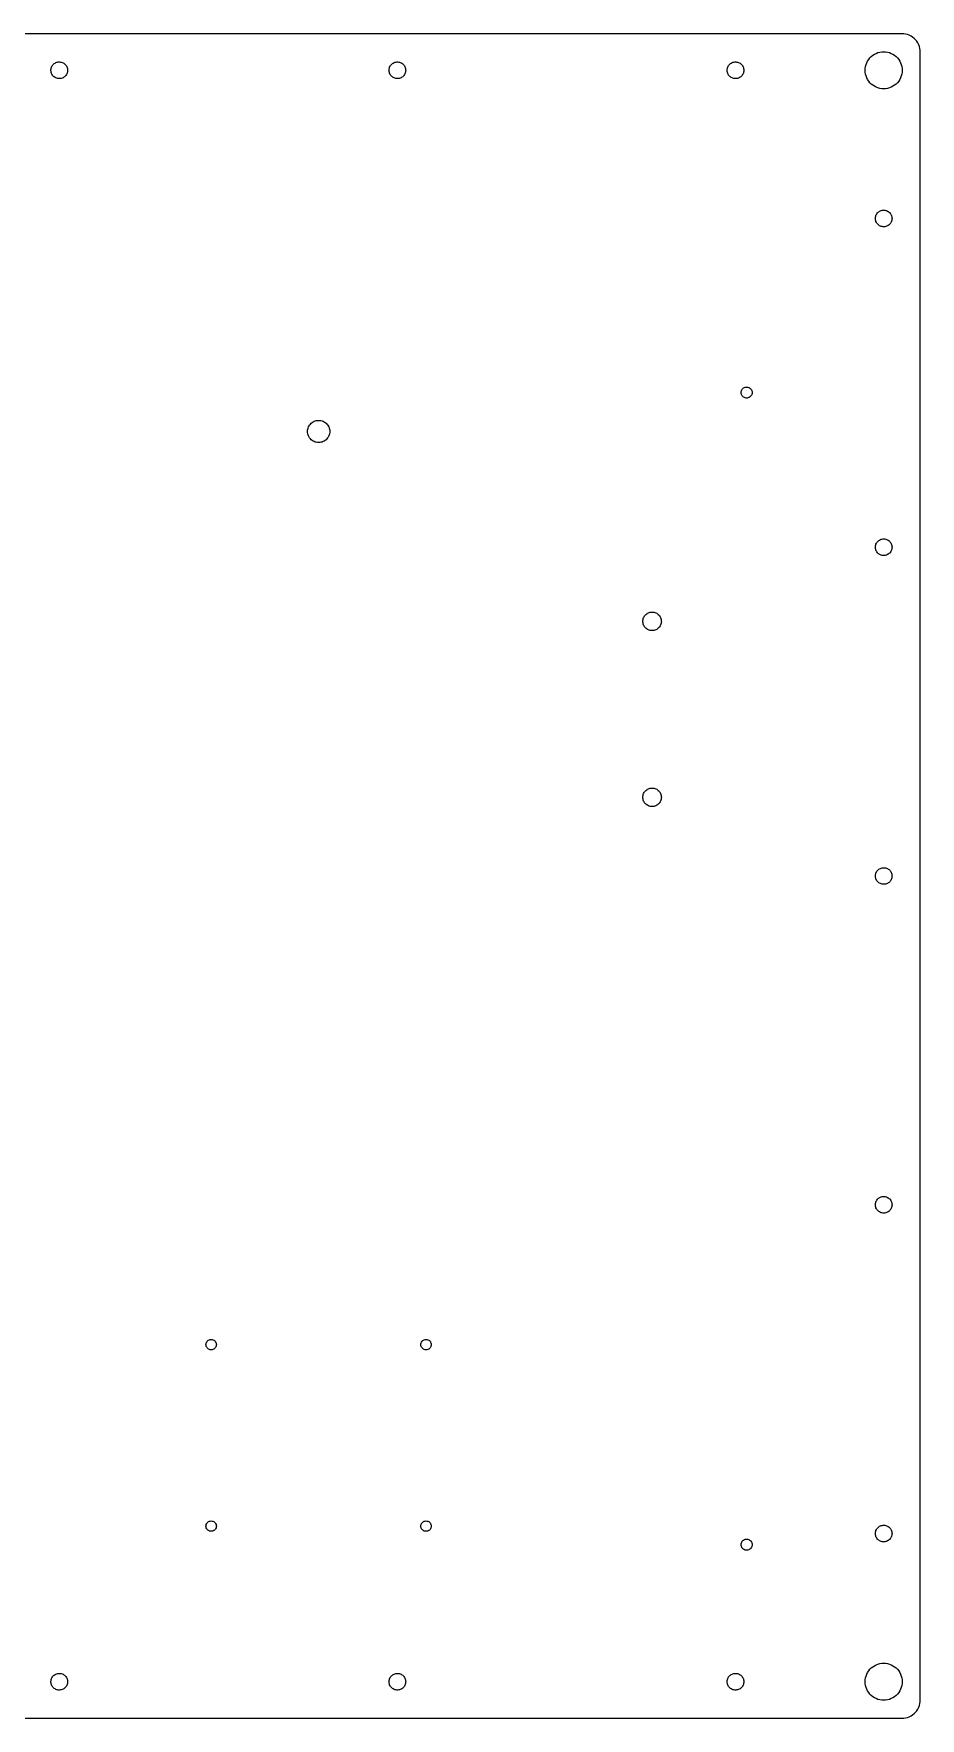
# Model space of a CAD drawing. Header units: metres. Extents: x -232 to 232, y -227 to 227.
# Drawn here: x -6.9 to 232.4, y -227.4 to 227.4 of the extents above; entities that cross this region are included whole.
import ezdxf

# ---------------------------------------------------------------- set-up
doc = ezdxf.new("R2010")
doc.units = ezdxf.units.M

msp = doc.modelspace()

# ---------------------------------------------------------------- linework, layer by layer
for p, q in [((227.375, 227.375), (-227.375, 227.375)), ((227.898, 227.348), (227.375, 227.375)), ((228.415, 227.266), (227.898, 227.348)), ((228.92, 227.13), (228.415, 227.266)), ((229.409, 226.943), (228.92, 227.13)), ((229.875, 226.705), (229.409, 226.943)), ((230.314, 226.42), (229.875, 226.705)), ((230.721, 226.091), (230.314, 226.42)), ((231.091, 225.721), (230.721, 226.091)), ((231.42, 225.314), (231.091, 225.721)), ((231.705, 224.875), (231.42, 225.314)), ((231.943, 224.409), (231.705, 224.875)), ((232.13, 223.92), (231.943, 224.409)), ((232.266, 223.415), (232.13, 223.92)), ((232.348, 222.898), (232.266, 223.415)), ((232.375, 222.375), (232.348, 222.898)), ((-2.1651, 218.112), (-2.08461, 218.347)), ((-2.08461, 218.347), (-1.97881, 218.571)), ((-1.97881, 218.571), (-1.849, 218.782)), ((-1.849, 218.782), (-1.69673, 218.978)), ((-1.69673, 218.978), (-1.52388, 219.155)), ((-1.52388, 219.155), (-1.33252, 219.313)), ((-1.33252, 219.313), (-1.125, 219.449)), ((-1.125, 219.449), (-0.90381, 219.56)), ((-0.90381, 219.56), (-0.67165, 219.647)), ((-0.67165, 219.647), (-0.43134, 219.708)), ((-0.43134, 219.708), (-0.18579, 219.742)), ((-0.18579, 219.742), (0.062, 219.749)), ((0.062, 219.749), (0.30904, 219.729)), ((0.30904, 219.729), (0.55234, 219.681)), ((0.55234, 219.681), (0.78892, 219.607)), ((0.78892, 219.607), (1.01595, 219.508)), ((1.01595, 219.508), (1.23062, 219.384)), ((1.23062, 219.384), (1.43037, 219.237)), ((1.43037, 219.237), (1.61275, 219.069)), ((1.61275, 219.069), (1.77556, 218.882)), ((1.77556, 218.882), (1.91681, 218.678)), ((1.91681, 218.678), (2.03479, 218.46)), ((2.03479, 218.46), (2.12808, 218.231)), ((89.0849, 218.112), (89.1654, 218.347)), ((89.1654, 218.347), (89.2712, 218.571)), ((89.2712, 218.571), (89.401, 218.782)), ((89.401, 218.782), (89.5533, 218.978)), ((89.5533, 218.978), (89.7261, 219.155)), ((89.7261, 219.155), (89.9175, 219.313)), ((89.9175, 219.313), (90.125, 219.449)), ((90.125, 219.449), (90.3462, 219.56)), ((90.3462, 219.56), (90.5783, 219.647)), ((90.5783, 219.647), (90.8186, 219.708)), ((90.8186, 219.708), (91.0642, 219.742)), ((91.0642, 219.742), (91.312, 219.749)), ((91.312, 219.749), (91.559, 219.729)), ((91.559, 219.729), (91.8023, 219.681)), ((91.8023, 219.681), (92.0389, 219.607)), ((92.0389, 219.607), (92.2659, 219.508)), ((92.2659, 219.508), (92.4806, 219.384)), ((92.4806, 219.384), (92.6804, 219.237)), ((92.6804, 219.237), (92.8628, 219.069)), ((92.8628, 219.069), (93.0256, 218.882)), ((93.0256, 218.882), (93.1668, 218.678)), ((93.1668, 218.678), (93.2848, 218.46)), ((93.2848, 218.46), (93.3781, 218.231)), ((180.335, 218.112), (180.415, 218.347)), ((180.415, 218.347), (180.521, 218.571)), ((180.521, 218.571), (180.651, 218.782)), ((180.651, 218.782), (180.803, 218.978)), ((180.803, 218.978), (180.976, 219.155)), ((180.976, 219.155), (181.167, 219.313)), ((181.167, 219.313), (181.375, 219.449)), ((181.375, 219.449), (181.596, 219.56)), ((181.596, 219.56), (181.828, 219.647)), ((181.828, 219.647), (182.069, 219.708)), ((182.069, 219.708), (182.314, 219.742)), ((182.314, 219.742), (182.562, 219.749)), ((182.562, 219.749), (182.809, 219.729)), ((182.809, 219.729), (183.052, 219.681)), ((183.052, 219.681), (183.289, 219.607)), ((183.289, 219.607), (183.516, 219.508)), ((183.516, 219.508), (183.731, 219.384)), ((183.731, 219.384), (183.93, 219.237)), ((183.93, 219.237), (184.113, 219.069)), ((184.113, 219.069), (184.276, 218.882)), ((184.276, 218.882), (184.417, 218.678)), ((184.417, 218.678), (184.535, 218.46)), ((184.535, 218.46), (184.628, 218.231)), ((217.527, 218.023), (217.609, 218.54)), ((217.609, 218.54), (217.745, 219.045)), ((217.745, 219.045), (217.932, 219.534)), ((217.932, 219.534), (218.17, 220)), ((218.17, 220), (218.455, 220.439)), ((218.455, 220.439), (218.784, 220.846)), ((218.784, 220.846), (219.154, 221.216)), ((219.154, 221.216), (219.561, 221.545)), ((219.561, 221.545), (220, 221.83)), ((220, 221.83), (220.466, 222.068)), ((220.466, 222.068), (220.955, 222.255)), ((220.955, 222.255), (221.46, 222.391)), ((221.46, 222.391), (221.977, 222.473)), ((221.977, 222.473), (222.5, 222.5)), ((222.5, 222.5), (223.023, 222.473)), ((223.023, 222.473), (223.54, 222.391)), ((223.54, 222.391), (224.045, 222.255)), ((224.045, 222.255), (224.534, 222.068)), ((224.534, 222.068), (225, 221.83)), ((225, 221.83), (225.439, 221.545)), ((225.439, 221.545), (225.846, 221.216)), ((225.846, 221.216), (226.216, 220.846)), ((226.216, 220.846), (226.545, 220.439)), ((226.545, 220.439), (226.83, 220)), ((226.83, 220), (227.068, 219.534)), ((227.068, 219.534), (227.255, 219.045)), ((227.255, 219.045), (227.391, 218.54)), ((227.391, 218.54), (227.473, 218.023)), ((232.375, -222.375), (232.375, 222.375)), ((-2.24658, 217.624), (-2.2193, 217.87)), ((-2.24658, 217.376), (-2.24658, 217.624)), ((-2.2193, 217.13), (-2.24658, 217.376)), ((-2.2193, 217.87), (-2.1651, 218.112)), ((-2.1651, 216.888), (-2.2193, 217.13)), ((-2.08461, 216.653), (-2.1651, 216.888)), ((-1.97881, 216.429), (-2.08461, 216.653)), ((-1.849, 216.218), (-1.97881, 216.429)), ((-1.69673, 216.022), (-1.849, 216.218)), ((-1.52388, 215.845), (-1.69673, 216.022)), ((-1.33252, 215.687), (-1.52388, 215.845)), ((-1.125, 215.551), (-1.33252, 215.687)), ((-0.90381, 215.44), (-1.125, 215.551)), ((-0.67165, 215.353), (-0.90381, 215.44)), ((-0.43134, 215.292), (-0.67165, 215.353)), ((-0.18579, 215.258), (-0.43134, 215.292)), ((0.062, 215.251), (-0.18579, 215.258)), ((0.30904, 215.271), (0.062, 215.251)), ((0.55234, 215.319), (0.30904, 215.271)), ((0.78892, 215.393), (0.55234, 215.319)), ((1.01595, 215.492), (0.78892, 215.393)), ((1.23062, 215.616), (1.01595, 215.492)), ((1.43037, 215.763), (1.23062, 215.616)), ((1.61275, 215.931), (1.43037, 215.763)), ((1.77556, 216.118), (1.61275, 215.931)), ((1.91681, 216.322), (1.77556, 216.118)), ((2.03479, 216.54), (1.91681, 216.322)), ((2.12808, 216.769), (2.03479, 216.54)), ((2.12808, 218.231), (2.19554, 217.992)), ((2.19554, 217.008), (2.12808, 216.769)), ((2.19554, 217.992), (2.23634, 217.748)), ((2.23634, 217.252), (2.19554, 217.008)), ((2.23634, 217.748), (2.25, 217.5)), ((2.25, 217.5), (2.23634, 217.252)), ((89.0034, 217.624), (89.0307, 217.87)), ((89.0034, 217.376), (89.0034, 217.624)), ((89.0307, 217.13), (89.0034, 217.376)), ((89.0307, 217.87), (89.0849, 218.112)), ((89.0849, 216.888), (89.0307, 217.13)), ((89.1654, 216.653), (89.0849, 216.888)), ((89.2712, 216.429), (89.1654, 216.653)), ((89.401, 216.218), (89.2712, 216.429)), ((89.5533, 216.022), (89.401, 216.218)), ((89.7261, 215.845), (89.5533, 216.022)), ((89.9175, 215.687), (89.7261, 215.845)), ((90.125, 215.551), (89.9175, 215.687)), ((90.3462, 215.44), (90.125, 215.551)), ((90.5783, 215.353), (90.3462, 215.44)), ((90.8186, 215.292), (90.5783, 215.353)), ((91.0642, 215.258), (90.8186, 215.292)), ((91.312, 215.251), (91.0642, 215.258)), ((91.559, 215.271), (91.312, 215.251)), ((91.8023, 215.319), (91.559, 215.271)), ((92.0389, 215.393), (91.8023, 215.319)), ((92.2659, 215.492), (92.0389, 215.393)), ((92.4806, 215.616), (92.2659, 215.492)), ((92.6804, 215.763), (92.4806, 215.616)), ((92.8628, 215.931), (92.6804, 215.763)), ((93.0256, 216.118), (92.8628, 215.931)), ((93.1668, 216.322), (93.0256, 216.118)), ((93.2848, 216.54), (93.1668, 216.322)), ((93.3781, 216.769), (93.2848, 216.54)), ((93.3781, 218.231), (93.4455, 217.992)), ((93.4455, 217.008), (93.3781, 216.769)), ((93.4455, 217.992), (93.4863, 217.748)), ((93.4863, 217.252), (93.4455, 217.008)), ((93.4863, 217.748), (93.5, 217.5)), ((93.5, 217.5), (93.4863, 217.252)), ((180.253, 217.624), (180.281, 217.87)), ((180.253, 217.376), (180.253, 217.624)), ((180.281, 217.13), (180.253, 217.376)), ((180.281, 217.87), (180.335, 218.112)), ((180.335, 216.888), (180.281, 217.13)), ((180.415, 216.653), (180.335, 216.888)), ((180.521, 216.429), (180.415, 216.653)), ((180.651, 216.218), (180.521, 216.429)), ((180.803, 216.022), (180.651, 216.218)), ((180.976, 215.845), (180.803, 216.022)), ((181.167, 215.687), (180.976, 215.845)), ((181.375, 215.551), (181.167, 215.687)), ((181.596, 215.44), (181.375, 215.551)), ((181.828, 215.353), (181.596, 215.44)), ((182.069, 215.292), (181.828, 215.353)), ((182.314, 215.258), (182.069, 215.292)), ((182.562, 215.251), (182.314, 215.258)), ((182.809, 215.271), (182.562, 215.251)), ((183.052, 215.319), (182.809, 215.271)), ((183.289, 215.393), (183.052, 215.319)), ((183.516, 215.492), (183.289, 215.393)), ((183.731, 215.616), (183.516, 215.492)), ((183.93, 215.763), (183.731, 215.616)), ((184.113, 215.931), (183.93, 215.763)), ((184.276, 216.118), (184.113, 215.931)), ((184.417, 216.322), (184.276, 216.118)), ((184.535, 216.54), (184.417, 216.322)), ((184.628, 216.769), (184.535, 216.54)), ((184.628, 218.231), (184.696, 217.992)), ((184.696, 217.008), (184.628, 216.769)), ((184.696, 217.992), (184.736, 217.748)), ((184.736, 217.252), (184.696, 217.008)), ((184.736, 217.748), (184.75, 217.5)), ((184.75, 217.5), (184.736, 217.252)), ((217.5, 217.5), (217.527, 218.023)), ((217.527, 216.977), (217.5, 217.5)), ((217.609, 216.46), (217.527, 216.977)), ((217.745, 215.955), (217.609, 216.46)), ((217.932, 215.466), (217.745, 215.955)), ((218.17, 215), (217.932, 215.466)), ((218.455, 214.561), (218.17, 215)), ((218.784, 214.154), (218.455, 214.561)), ((219.154, 213.784), (218.784, 214.154)), ((219.561, 213.455), (219.154, 213.784)), ((225.846, 213.784), (225.439, 213.455)), ((226.216, 214.154), (225.846, 213.784)), ((226.545, 214.561), (226.216, 214.154)), ((226.83, 215), (226.545, 214.561)), ((227.068, 215.466), (226.83, 215)), ((227.255, 215.955), (227.068, 215.466)), ((227.391, 216.46), (227.255, 215.955)), ((227.473, 216.977), (227.391, 216.46)), ((227.473, 218.023), (227.5, 217.5)), ((227.5, 217.5), (227.473, 216.977)), ((220, 213.17), (219.561, 213.455)), ((220.466, 212.932), (220, 213.17)), ((220.955, 212.745), (220.466, 212.932)), ((221.46, 212.609), (220.955, 212.745)), ((221.977, 212.527), (221.46, 212.609)), ((222.5, 212.5), (221.977, 212.527)), ((223.023, 212.527), (222.5, 212.5)), ((223.54, 212.609), (223.023, 212.527)), ((224.045, 212.745), (223.54, 212.609)), ((224.534, 212.932), (224.045, 212.745)), ((225, 213.17), (224.534, 212.932)), ((225.439, 213.455), (225, 213.17)), ((220.253, 177.624), (220.281, 177.87)), ((220.253, 177.376), (220.253, 177.624)), ((220.281, 177.13), (220.253, 177.376)), ((220.281, 177.87), (220.335, 178.112)), ((220.335, 178.112), (220.415, 178.347)), ((220.415, 178.347), (220.521, 178.571)), ((220.521, 178.571), (220.651, 178.782)), ((220.651, 178.782), (220.803, 178.978)), ((220.803, 178.978), (220.976, 179.155)), ((220.976, 179.155), (221.167, 179.313)), ((221.167, 179.313), (221.375, 179.449)), ((221.375, 179.449), (221.596, 179.56)), ((221.596, 179.56), (221.828, 179.647)), ((221.828, 179.647), (222.069, 179.708)), ((222.069, 179.708), (222.314, 179.742)), ((222.314, 179.742), (222.562, 179.749)), ((222.562, 179.749), (222.809, 179.729)), ((222.809, 179.729), (223.052, 179.681)), ((223.052, 179.681), (223.289, 179.607)), ((223.289, 179.607), (223.516, 179.508)), ((223.516, 179.508), (223.731, 179.384)), ((223.731, 179.384), (223.93, 179.237)), ((223.93, 179.237), (224.113, 179.069)), ((224.113, 179.069), (224.276, 178.882)), ((224.276, 178.882), (224.417, 178.678)), ((224.417, 178.678), (224.535, 178.46)), ((224.535, 178.46), (224.628, 178.231)), ((224.628, 178.231), (224.696, 177.992)), ((224.696, 177.992), (224.736, 177.748)), ((224.736, 177.748), (224.75, 177.5)), ((224.75, 177.5), (224.736, 177.252)), ((220.335, 176.888), (220.281, 177.13)), ((220.415, 176.653), (220.335, 176.888)), ((220.521, 176.429), (220.415, 176.653)), ((220.651, 176.218), (220.521, 176.429)), ((220.803, 176.022), (220.651, 176.218)), ((220.976, 175.845), (220.803, 176.022)), ((221.167, 175.687), (220.976, 175.845)), ((221.375, 175.551), (221.167, 175.687)), ((221.596, 175.44), (221.375, 175.551)), ((221.828, 175.353), (221.596, 175.44)), ((222.069, 175.292), (221.828, 175.353)), ((222.314, 175.258), (222.069, 175.292)), ((222.562, 175.251), (222.314, 175.258)), ((222.809, 175.271), (222.562, 175.251)), ((223.052, 175.319), (222.809, 175.271)), ((223.289, 175.393), (223.052, 175.319)), ((223.516, 175.492), (223.289, 175.393)), ((223.731, 175.616), (223.516, 175.492)), ((223.93, 175.763), (223.731, 175.616)), ((224.113, 175.931), (223.93, 175.763)), ((224.276, 176.118), (224.113, 175.931)), ((224.417, 176.322), (224.276, 176.118)), ((224.535, 176.54), (224.417, 176.322)), ((224.628, 176.769), (224.535, 176.54)), ((224.696, 177.008), (224.628, 176.769)), ((224.736, 177.252), (224.696, 177.008)), ((184.897, 131.874), (185.132, 131.954)), ((185.132, 131.954), (185.376, 131.995)), ((185.376, 131.995), (185.624, 131.995)), ((185.624, 131.995), (185.868, 131.954)), ((185.868, 131.954), (186.103, 131.874)), ((184, 130.5), (184.02, 130.747)), ((184.02, 130.253), (184, 130.5)), ((184.02, 130.747), (184.081, 130.987)), ((184.081, 130.013), (184.02, 130.253)), ((184.081, 130.987), (184.181, 131.214)), ((184.181, 129.786), (184.081, 130.013)), ((184.181, 131.214), (184.316, 131.421)), ((184.316, 129.579), (184.181, 129.786)), ((184.316, 131.421), (184.484, 131.604)), ((184.484, 129.396), (184.316, 129.579)), ((184.484, 131.604), (184.68, 131.756)), ((184.68, 129.244), (184.484, 129.396)), ((184.68, 131.756), (184.897, 131.874)), ((184.897, 129.126), (184.68, 129.244)), ((185.132, 129.046), (184.897, 129.126)), ((185.376, 129.005), (185.132, 129.046)), ((185.624, 129.005), (185.376, 129.005)), ((185.868, 129.046), (185.624, 129.005)), ((186.103, 129.126), (185.868, 129.046)), ((186.103, 131.874), (186.32, 131.756)), ((186.32, 129.244), (186.103, 129.126)), ((186.32, 131.756), (186.516, 131.604)), ((186.516, 129.396), (186.32, 129.244)), ((186.516, 131.604), (186.684, 131.421)), ((186.684, 129.579), (186.516, 129.396)), ((186.684, 131.421), (186.819, 131.214)), ((186.819, 129.786), (186.684, 129.579)), ((186.819, 131.214), (186.919, 130.987)), ((186.919, 130.013), (186.819, 129.786)), ((186.919, 130.987), (186.98, 130.747)), ((186.98, 130.253), (186.919, 130.013)), ((186.98, 130.747), (187, 130.5)), ((187, 130.5), (186.98, 130.253)), ((68.7798, 122.741), (69.073, 122.853)), ((69.073, 122.853), (69.3763, 122.934)), ((69.3763, 122.934), (69.6864, 122.984)), ((69.6864, 122.984), (70, 123)), ((70, 123), (70.3136, 122.984)), ((70.3136, 122.984), (70.6237, 122.934)), ((70.6237, 122.934), (70.927, 122.853)), ((70.927, 122.853), (71.2202, 122.741)), ((67, 120), (67.0164, 120.314)), ((67.0164, 119.686), (67, 120)), ((67.0164, 120.314), (67.0656, 120.624)), ((67.0656, 119.376), (67.0164, 119.686)), ((67.0656, 120.624), (67.1468, 120.927)), ((67.1468, 119.073), (67.0656, 119.376)), ((67.1468, 120.927), (67.2594, 121.22)), ((67.2594, 118.78), (67.1468, 119.073)), ((67.2594, 121.22), (67.4019, 121.5)), ((67.4019, 118.5), (67.2594, 118.78)), ((67.4019, 121.5), (67.573, 121.763)), ((67.573, 118.237), (67.4019, 118.5)), ((67.573, 121.763), (67.7706, 122.007)), ((67.7706, 117.993), (67.573, 118.237)), ((67.7706, 122.007), (67.9926, 122.229)), ((67.9926, 122.229), (68.2366, 122.427)), ((68.2366, 122.427), (68.5, 122.598)), ((68.5, 122.598), (68.7798, 122.741)), ((71.2202, 122.741), (71.5, 122.598)), ((71.5, 122.598), (71.7634, 122.427)), ((71.7634, 122.427), (72.0074, 122.229)), ((72.0074, 122.229), (72.2294, 122.007)), ((72.2294, 122.007), (72.427, 121.763)), ((72.427, 118.237), (72.2294, 117.993)), ((72.427, 121.763), (72.5981, 121.5)), ((72.5981, 118.5), (72.427, 118.237)), ((72.5981, 121.5), (72.7406, 121.22)), ((72.7406, 118.78), (72.5981, 118.5)), ((72.7406, 121.22), (72.8532, 120.927)), ((72.8532, 119.073), (72.7406, 118.78)), ((72.8532, 120.927), (72.9344, 120.624)), ((72.9344, 119.376), (72.8532, 119.073)), ((72.9344, 120.624), (72.9836, 120.314)), ((72.9836, 119.686), (72.9344, 119.376)), ((72.9836, 120.314), (73, 120)), ((73, 120), (72.9836, 119.686)), ((67.9926, 117.771), (67.7706, 117.993)), ((68.2366, 117.573), (67.9926, 117.771)), ((68.5, 117.402), (68.2366, 117.573)), ((68.7798, 117.259), (68.5, 117.402)), ((69.073, 117.147), (68.7798, 117.259)), ((69.3763, 117.066), (69.073, 117.147)), ((69.6864, 117.016), (69.3763, 117.066)), ((70, 117), (69.6864, 117.016)), ((70.3136, 117.016), (70, 117)), ((70.6237, 117.066), (70.3136, 117.016)), ((70.927, 117.147), (70.6237, 117.066)), ((71.2202, 117.259), (70.927, 117.147)), ((71.5, 117.402), (71.2202, 117.259)), ((71.7634, 117.573), (71.5, 117.402)), ((72.0074, 117.771), (71.7634, 117.573)), ((72.2294, 117.993), (72.0074, 117.771)), ((221.828, 90.8974), (222.069, 90.9583)), ((222.069, 90.9583), (222.314, 90.9923)), ((222.314, 90.9923), (222.562, 90.9991)), ((222.562, 90.9991), (222.809, 90.9787)), ((222.809, 90.9787), (223.052, 90.9312)), ((220.253, 88.8739), (220.281, 89.1203)), ((220.253, 88.6261), (220.253, 88.8739)), ((220.281, 88.3797), (220.253, 88.6261)), ((220.281, 89.1203), (220.335, 89.3622)), ((220.335, 88.1378), (220.281, 88.3797)), ((220.335, 89.3622), (220.415, 89.5967)), ((220.415, 87.9033), (220.335, 88.1378)), ((220.415, 89.5967), (220.521, 89.8209)), ((220.521, 87.6791), (220.415, 87.9033)), ((220.521, 89.8209), (220.651, 90.0321)), ((220.651, 87.4679), (220.521, 87.6791)), ((220.651, 90.0321), (220.803, 90.2277)), ((220.803, 87.2723), (220.651, 87.4679)), ((220.803, 90.2277), (220.976, 90.4054)), ((220.976, 87.0946), (220.803, 87.2723)), ((220.976, 90.4054), (221.167, 90.563)), ((221.167, 86.937), (220.976, 87.0946)), ((221.167, 90.563), (221.375, 90.6985)), ((221.375, 86.8014), (221.167, 86.937)), ((221.375, 90.6985), (221.596, 90.8105)), ((221.596, 86.6895), (221.375, 86.8014)), ((221.596, 90.8105), (221.828, 90.8974)), ((221.828, 86.6026), (221.596, 86.6895)), ((222.069, 86.5417), (221.828, 86.6026)), ((222.314, 86.5077), (222.069, 86.5417)), ((222.562, 86.5009), (222.314, 86.5077)), ((222.809, 86.5213), (222.562, 86.5009)), ((223.052, 86.5688), (222.809, 86.5213)), ((223.052, 90.9312), (223.289, 90.8571)), ((223.289, 86.6429), (223.052, 86.5688)), ((223.289, 90.8571), (223.516, 90.7576)), ((223.516, 86.7424), (223.289, 86.6429)), ((223.516, 90.7576), (223.731, 90.6336)), ((223.731, 86.8664), (223.516, 86.7424)), ((223.731, 90.6336), (223.93, 90.4868)), ((223.93, 87.0132), (223.731, 86.8664)), ((223.93, 90.4868), (224.113, 90.3189)), ((224.113, 87.1811), (223.93, 87.0132)), ((224.113, 90.3189), (224.276, 90.132)), ((224.276, 87.368), (224.113, 87.1811)), ((224.276, 90.132), (224.417, 89.9283)), ((224.417, 87.5717), (224.276, 87.368)), ((224.417, 89.9283), (224.535, 89.7102)), ((224.535, 87.7897), (224.417, 87.5717)), ((224.535, 89.7102), (224.628, 89.4806)), ((224.628, 88.0194), (224.535, 87.7897)), ((224.628, 89.4806), (224.696, 89.242)), ((224.696, 88.258), (224.628, 88.0194)), ((224.696, 89.242), (224.736, 88.9975)), ((224.736, 88.5025), (224.696, 88.258)), ((224.736, 88.9975), (224.75, 88.75)), ((224.75, 88.75), (224.736, 88.5025)), ((157.5, 68.75), (157.514, 69.0113)), ((157.514, 68.4887), (157.5, 68.75)), ((157.514, 69.0113), (157.555, 69.2698)), ((157.555, 68.2302), (157.514, 68.4887)), ((157.555, 69.2698), (157.622, 69.5225)), ((157.622, 67.9774), (157.555, 68.2302)), ((157.622, 69.5225), (157.716, 69.7668)), ((157.716, 69.7668), (157.835, 70)), ((157.835, 70), (157.977, 70.2195)), ((157.977, 70.2195), (158.142, 70.4228)), ((158.142, 70.4228), (158.327, 70.6079)), ((158.327, 70.6079), (158.531, 70.7725)), ((158.531, 70.7725), (158.75, 70.9151)), ((158.75, 70.9151), (158.983, 71.0339)), ((158.983, 71.0339), (159.227, 71.1276)), ((159.227, 71.1276), (159.48, 71.1954)), ((159.48, 71.1954), (159.739, 71.2363)), ((159.739, 71.2363), (160, 71.25)), ((160, 71.25), (160.261, 71.2363)), ((160.261, 71.2363), (160.52, 71.1954)), ((160.52, 71.1954), (160.773, 71.1276)), ((160.773, 71.1276), (161.017, 71.0339)), ((161.017, 71.0339), (161.25, 70.9151)), ((161.25, 70.9151), (161.469, 70.7725)), ((161.469, 70.7725), (161.673, 70.6079)), ((161.673, 70.6079), (161.858, 70.4228)), ((161.858, 70.4228), (162.023, 70.2195)), ((162.023, 70.2195), (162.165, 70)), ((162.165, 70), (162.284, 69.7668)), ((162.284, 69.7668), (162.378, 69.5225)), ((162.378, 69.5225), (162.445, 69.2698)), ((162.445, 68.2302), (162.378, 67.9774)), ((162.445, 69.2698), (162.486, 69.0113)), ((162.486, 68.4887), (162.445, 68.2302)), ((162.486, 69.0113), (162.5, 68.75)), ((162.5, 68.75), (162.486, 68.4887)), ((157.716, 67.7332), (157.622, 67.9774)), ((157.835, 67.5), (157.716, 67.7332)), ((157.977, 67.2805), (157.835, 67.5)), ((158.142, 67.0772), (157.977, 67.2805)), ((158.327, 66.8921), (158.142, 67.0772)), ((158.531, 66.7274), (158.327, 66.8921)), ((158.75, 66.5849), (158.531, 66.7274)), ((158.983, 66.4661), (158.75, 66.5849)), ((159.227, 66.3724), (158.983, 66.4661)), ((159.48, 66.3046), (159.227, 66.3724)), ((159.739, 66.2637), (159.48, 66.3046)), ((160, 66.25), (159.739, 66.2637)), ((160.261, 66.2637), (160, 66.25)), ((160.52, 66.3046), (160.261, 66.2637)), ((160.773, 66.3724), (160.52, 66.3046)), ((161.017, 66.4661), (160.773, 66.3724)), ((161.25, 66.5849), (161.017, 66.4661)), ((161.469, 66.7274), (161.25, 66.5849)), ((161.673, 66.8921), (161.469, 66.7274)), ((161.858, 67.0772), (161.673, 66.8921)), ((162.023, 67.2805), (161.858, 67.0772)), ((162.165, 67.5), (162.023, 67.2805)), ((162.284, 67.7332), (162.165, 67.5)), ((162.378, 67.9774), (162.284, 67.7332)), ((157.977, 22.7195), (158.142, 22.9228)), ((158.142, 22.9228), (158.327, 23.1078)), ((158.327, 23.1078), (158.531, 23.2725)), ((158.531, 23.2725), (158.75, 23.4151)), ((158.75, 23.4151), (158.983, 23.5339)), ((158.983, 23.5339), (159.227, 23.6276)), ((159.227, 23.6276), (159.48, 23.6954)), ((159.48, 23.6954), (159.739, 23.7363)), ((159.739, 23.7363), (160, 23.75)), ((160, 23.75), (160.261, 23.7363)), ((160.261, 23.7363), (160.52, 23.6954)), ((160.52, 23.6954), (160.773, 23.6276)), ((160.773, 23.6276), (161.017, 23.5339)), ((161.017, 23.5339), (161.25, 23.4151)), ((161.25, 23.4151), (161.469, 23.2725)), ((161.469, 23.2725), (161.673, 23.1078)), ((161.673, 23.1078), (161.858, 22.9228)), ((161.858, 22.9228), (162.023, 22.7195)), ((157.5, 21.25), (157.514, 21.5113)), ((157.514, 20.9887), (157.5, 21.25)), ((157.514, 21.5113), (157.555, 21.7698)), ((157.555, 20.7302), (157.514, 20.9887)), ((157.555, 21.7698), (157.622, 22.0225)), ((157.622, 20.4774), (157.555, 20.7302)), ((157.622, 22.0225), (157.716, 22.2668)), ((157.716, 20.2332), (157.622, 20.4774)), ((157.716, 22.2668), (157.835, 22.5)), ((157.835, 20), (157.716, 20.2332)), ((157.835, 22.5), (157.977, 22.7195)), ((157.977, 19.7805), (157.835, 20)), ((158.142, 19.5772), (157.977, 19.7805)), ((158.327, 19.3921), (158.142, 19.5772)), ((158.531, 19.2274), (158.327, 19.3921)), ((158.75, 19.0849), (158.531, 19.2274)), ((158.983, 18.9661), (158.75, 19.0849)), ((159.227, 18.8724), (158.983, 18.9661)), ((159.48, 18.8046), (159.227, 18.8724)), ((159.739, 18.7637), (159.48, 18.8046)), ((160, 18.75), (159.739, 18.7637)), ((160.261, 18.7637), (160, 18.75)), ((160.52, 18.8046), (160.261, 18.7637)), ((160.773, 18.8724), (160.52, 18.8046)), ((161.017, 18.9661), (160.773, 18.8724)), ((161.25, 19.0849), (161.017, 18.9661)), ((161.469, 19.2274), (161.25, 19.0849)), ((161.673, 19.3921), (161.469, 19.2274)), ((161.858, 19.5772), (161.673, 19.3921)), ((162.023, 19.7805), (161.858, 19.5772)), ((162.023, 22.7195), (162.165, 22.5)), ((162.165, 20), (162.023, 19.7805)), ((162.165, 22.5), (162.284, 22.2668)), ((162.284, 20.2332), (162.165, 20)), ((162.284, 22.2668), (162.378, 22.0225)), ((162.378, 20.4774), (162.284, 20.2332)), ((162.378, 22.0225), (162.445, 21.7698)), ((162.445, 20.7302), (162.378, 20.4774)), ((162.445, 21.7698), (162.486, 21.5113)), ((162.486, 20.9887), (162.445, 20.7302)), ((162.486, 21.5113), (162.5, 21.25)), ((162.5, 21.25), (162.486, 20.9887)), ((220.253, 0.12395), (220.281, 0.37033)), ((220.253, -0.12395), (220.253, 0.12395)), ((220.281, 0.37033), (220.335, 0.61223)), ((220.335, 0.61223), (220.415, 0.84669)), ((220.415, 0.84669), (220.521, 1.07088)), ((220.521, 1.07088), (220.651, 1.28206)), ((220.651, 1.28206), (220.803, 1.47769)), ((220.803, 1.47769), (220.976, 1.65536)), ((220.976, 1.65536), (221.167, 1.81296)), ((221.167, 1.81296), (221.375, 1.94855)), ((221.375, 1.94855), (221.596, 2.06049)), ((221.596, 2.06049), (221.828, 2.1474)), ((221.828, 2.1474), (222.069, 2.20825)), ((222.069, 2.20825), (222.314, 2.24231)), ((222.314, 2.24231), (222.562, 2.24915)), ((222.562, 2.24915), (222.809, 2.22867)), ((222.809, 2.22867), (223.052, 2.18114)), ((223.052, 2.18114), (223.289, 2.10715)), ((223.289, 2.10715), (223.516, 2.00757)), ((223.516, 2.00757), (223.731, 1.88362)), ((223.731, 1.88362), (223.93, 1.7368)), ((223.93, 1.7368), (224.113, 1.56891)), ((224.113, 1.56891), (224.276, 1.38197)), ((224.276, 1.38197), (224.417, 1.17825)), ((224.417, 1.17825), (224.535, 0.96024)), ((224.535, 0.96024), (224.628, 0.73056)), ((224.628, 0.73056), (224.696, 0.49202)), ((224.696, 0.49202), (224.736, 0.24751)), ((224.736, 0.24751), (224.75, 0)), ((224.75, 0), (224.736, -0.24751)), ((220.281, -0.37033), (220.253, -0.12395)), ((220.335, -0.61223), (220.281, -0.37033)), ((220.415, -0.84669), (220.335, -0.61223)), ((220.521, -1.07088), (220.415, -0.84669)), ((220.651, -1.28206), (220.521, -1.07088)), ((220.803, -1.47769), (220.651, -1.28206)), ((220.976, -1.65536), (220.803, -1.47769)), ((221.167, -1.81296), (220.976, -1.65536)), ((221.375, -1.94855), (221.167, -1.81296)), ((221.596, -2.06049), (221.375, -1.94855)), ((221.828, -2.1474), (221.596, -2.06049)), ((222.069, -2.20825), (221.828, -2.1474)), ((222.314, -2.24231), (222.069, -2.20825)), ((222.562, -2.24915), (222.314, -2.24231)), ((222.809, -2.22867), (222.562, -2.24915)), ((223.052, -2.18114), (222.809, -2.22867)), ((223.289, -2.10715), (223.052, -2.18114)), ((223.516, -2.00757), (223.289, -2.10715)), ((223.731, -1.88362), (223.516, -2.00757)), ((223.93, -1.7368), (223.731, -1.88362)), ((224.113, -1.56891), (223.93, -1.7368)), ((224.276, -1.38197), (224.113, -1.56891)), ((224.417, -1.17825), (224.276, -1.38197)), ((224.535, -0.96024), (224.417, -1.17825)), ((224.628, -0.73056), (224.535, -0.96024)), ((224.696, -0.49202), (224.628, -0.73056)), ((224.736, -0.24751), (224.696, -0.49202)), ((220.253, -88.6261), (220.281, -88.3797)), ((220.253, -88.8739), (220.253, -88.6261)), ((220.281, -89.1203), (220.253, -88.8739)), ((220.281, -88.3797), (220.335, -88.1378)), ((220.335, -89.3622), (220.281, -89.1203)), ((220.335, -88.1378), (220.415, -87.9033)), ((220.415, -89.5967), (220.335, -89.3622)), ((220.415, -87.9033), (220.521, -87.6791)), ((220.521, -89.8209), (220.415, -89.5967)), ((220.521, -87.6791), (220.651, -87.4679)), ((220.651, -90.0321), (220.521, -89.8209)), ((220.651, -87.4679), (220.803, -87.2723)), ((220.803, -90.2277), (220.651, -90.0321)), ((220.803, -87.2723), (220.976, -87.0946)), ((220.976, -90.4054), (220.803, -90.2277)), ((220.976, -87.0946), (221.167, -86.937)), ((221.167, -90.563), (220.976, -90.4054)), ((221.167, -86.937), (221.375, -86.8014)), ((221.375, -90.6985), (221.167, -90.563)), ((221.375, -86.8014), (221.596, -86.6895)), ((221.596, -90.8105), (221.375, -90.6985)), ((221.596, -86.6895), (221.828, -86.6026)), ((221.828, -90.8974), (221.596, -90.8105)), ((221.828, -86.6026), (222.069, -86.5417)), ((222.069, -90.9583), (221.828, -90.8974)), ((222.069, -86.5417), (222.314, -86.5077)), ((222.314, -86.5077), (222.562, -86.5009)), ((222.562, -86.5009), (222.809, -86.5213)), ((222.809, -86.5213), (223.052, -86.5688)), ((223.052, -90.9312), (222.809, -90.9787)), ((223.052, -86.5688), (223.289, -86.6429)), ((223.289, -90.8571), (223.052, -90.9312)), ((223.289, -86.6429), (223.516, -86.7424)), ((223.516, -90.7576), (223.289, -90.8571)), ((223.516, -86.7424), (223.731, -86.8664)), ((223.731, -90.6336), (223.516, -90.7576)), ((223.731, -86.8664), (223.93, -87.0132)), ((223.93, -90.4868), (223.731, -90.6336)), ((223.93, -87.0132), (224.113, -87.1811)), ((224.113, -90.3189), (223.93, -90.4868)), ((224.113, -87.1811), (224.276, -87.368)), ((224.276, -90.132), (224.113, -90.3189)), ((224.276, -87.368), (224.417, -87.5717)), ((224.417, -89.9283), (224.276, -90.132)), ((224.417, -87.5717), (224.535, -87.7897)), ((224.535, -89.7102), (224.417, -89.9283)), ((224.535, -87.7897), (224.628, -88.0194)), ((224.628, -89.4806), (224.535, -89.7102)), ((224.628, -88.0194), (224.696, -88.258)), ((224.696, -89.242), (224.628, -89.4806)), ((224.696, -88.258), (224.736, -88.5025)), ((224.736, -88.9975), (224.696, -89.242)), ((224.736, -88.5025), (224.75, -88.75)), ((224.75, -88.75), (224.736, -88.9975)), ((222.314, -90.9923), (222.069, -90.9583)), ((222.562, -90.9991), (222.314, -90.9923)), ((222.809, -90.9787), (222.562, -90.9991)), ((39.6, -126.5), (39.6213, -126.257)), ((39.6213, -126.743), (39.6, -126.5)), ((39.6213, -126.257), (39.6844, -126.021)), ((39.6844, -126.979), (39.6213, -126.743)), ((39.6844, -126.021), (39.7876, -125.8)), ((39.7876, -127.2), (39.6844, -126.979)), ((39.7876, -125.8), (39.9275, -125.6)), ((39.9275, -127.4), (39.7876, -127.2)), ((39.9275, -125.6), (40.1001, -125.428)), ((40.1001, -125.428), (40.3, -125.288)), ((40.3, -125.288), (40.5212, -125.184)), ((40.5212, -125.184), (40.7569, -125.121)), ((40.7569, -125.121), (41, -125.1)), ((41, -125.1), (41.2431, -125.121)), ((41.2431, -125.121), (41.4788, -125.184)), ((41.4788, -125.184), (41.7, -125.288)), ((41.7, -125.288), (41.8999, -125.428)), ((41.8999, -125.428), (42.0725, -125.6)), ((42.0725, -125.6), (42.2124, -125.8)), ((42.2124, -127.2), (42.0725, -127.4)), ((42.2124, -125.8), (42.3156, -126.021)), ((42.3156, -126.979), (42.2124, -127.2)), ((42.3156, -126.021), (42.3787, -126.257)), ((42.3787, -126.743), (42.3156, -126.979)), ((42.3787, -126.257), (42.4, -126.5)), ((42.4, -126.5), (42.3787, -126.743)), ((97.6, -126.5), (97.6213, -126.257)), ((97.6213, -126.743), (97.6, -126.5)), ((97.6213, -126.257), (97.6844, -126.021)), ((97.6844, -126.979), (97.6213, -126.743)), ((97.6844, -126.021), (97.7876, -125.8)), ((97.7876, -127.2), (97.6844, -126.979)), ((97.7876, -125.8), (97.9275, -125.6)), ((97.9275, -127.4), (97.7876, -127.2)), ((97.9275, -125.6), (98.1001, -125.428)), ((98.1001, -125.428), (98.3, -125.288)), ((98.3, -125.288), (98.5212, -125.184)), ((98.5212, -125.184), (98.7569, -125.121)), ((98.7569, -125.121), (99, -125.1)), ((99, -125.1), (99.2431, -125.121)), ((99.2431, -125.121), (99.4788, -125.184)), ((99.4788, -125.184), (99.7, -125.288)), ((99.7, -125.288), (99.8999, -125.428)), ((99.8999, -125.428), (100.072, -125.6)), ((100.072, -125.6), (100.212, -125.8)), ((100.212, -127.2), (100.072, -127.4)), ((100.212, -125.8), (100.316, -126.021)), ((100.316, -126.979), (100.212, -127.2)), ((100.316, -126.021), (100.379, -126.257)), ((100.379, -126.743), (100.316, -126.979)), ((100.379, -126.257), (100.4, -126.5)), ((100.4, -126.5), (100.379, -126.743)), ((40.1001, -127.572), (39.9275, -127.4)), ((40.3, -127.712), (40.1001, -127.572)), ((40.5212, -127.816), (40.3, -127.712)), ((40.7569, -127.879), (40.5212, -127.816)), ((41, -127.9), (40.7569, -127.879)), ((41.2431, -127.879), (41, -127.9)), ((41.4788, -127.816), (41.2431, -127.879)), ((41.7, -127.712), (41.4788, -127.816)), ((41.8999, -127.572), (41.7, -127.712)), ((42.0725, -127.4), (41.8999, -127.572)), ((98.1001, -127.572), (97.9275, -127.4)), ((98.3, -127.712), (98.1001, -127.572)), ((98.5212, -127.816), (98.3, -127.712)), ((98.7569, -127.879), (98.5212, -127.816)), ((99, -127.9), (98.7569, -127.879)), ((99.2431, -127.879), (99, -127.9)), ((99.4788, -127.816), (99.2431, -127.879)), ((99.7, -127.712), (99.4788, -127.816)), ((99.8999, -127.572), (99.7, -127.712)), ((100.072, -127.4), (99.8999, -127.572)), ((39.6, -175.5), (39.6213, -175.257)), ((39.6213, -175.743), (39.6, -175.5)), ((39.6213, -175.257), (39.6844, -175.021)), ((39.6844, -175.979), (39.6213, -175.743)), ((39.6844, -175.021), (39.7876, -174.8)), ((39.7876, -176.2), (39.6844, -175.979)), ((39.7876, -174.8), (39.9275, -174.6)), ((39.9275, -176.4), (39.7876, -176.2)), ((39.9275, -174.6), (40.1001, -174.428)), ((40.1001, -176.572), (39.9275, -176.4)), ((40.1001, -174.428), (40.3, -174.288)), ((40.3, -176.712), (40.1001, -176.572)), ((40.3, -174.288), (40.5212, -174.184)), ((40.5212, -176.816), (40.3, -176.712)), ((40.5212, -174.184), (40.7569, -174.121)), ((40.7569, -176.879), (40.5212, -176.816)), ((40.7569, -174.121), (41, -174.1)), ((41, -176.9), (40.7569, -176.879)), ((41, -174.1), (41.2431, -174.121)), ((41.2431, -176.879), (41, -176.9)), ((41.2431, -174.121), (41.4788, -174.184)), ((41.4788, -176.816), (41.2431, -176.879)), ((41.4788, -174.184), (41.7, -174.288)), ((41.7, -176.712), (41.4788, -176.816)), ((41.7, -174.288), (41.8999, -174.428)), ((41.8999, -176.572), (41.7, -176.712)), ((41.8999, -174.428), (42.0725, -174.6)), ((42.0725, -176.4), (41.8999, -176.572)), ((42.0725, -174.6), (42.2124, -174.8)), ((42.2124, -176.2), (42.0725, -176.4)), ((42.2124, -174.8), (42.3156, -175.021)), ((42.3156, -175.979), (42.2124, -176.2)), ((42.3156, -175.021), (42.3787, -175.257)), ((42.3787, -175.743), (42.3156, -175.979)), ((42.3787, -175.257), (42.4, -175.5)), ((42.4, -175.5), (42.3787, -175.743)), ((97.6, -175.5), (97.6213, -175.257)), ((97.6213, -175.743), (97.6, -175.5)), ((97.6213, -175.257), (97.6844, -175.021)), ((97.6844, -175.979), (97.6213, -175.743)), ((97.6844, -175.021), (97.7876, -174.8)), ((97.7876, -176.2), (97.6844, -175.979)), ((97.7876, -174.8), (97.9275, -174.6)), ((97.9275, -176.4), (97.7876, -176.2)), ((97.9275, -174.6), (98.1001, -174.428)), ((98.1001, -176.572), (97.9275, -176.4)), ((98.1001, -174.428), (98.3, -174.288)), ((98.3, -176.712), (98.1001, -176.572)), ((98.3, -174.288), (98.5212, -174.184)), ((98.5212, -176.816), (98.3, -176.712)), ((98.5212, -174.184), (98.7569, -174.121)), ((98.7569, -176.879), (98.5212, -176.816)), ((98.7569, -174.121), (99, -174.1)), ((99, -176.9), (98.7569, -176.879)), ((99, -174.1), (99.2431, -174.121)), ((99.2431, -176.879), (99, -176.9)), ((99.2431, -174.121), (99.4788, -174.184)), ((99.4788, -176.816), (99.2431, -176.879)), ((99.4788, -174.184), (99.7, -174.288)), ((99.7, -176.712), (99.4788, -176.816)), ((99.7, -174.288), (99.8999, -174.428)), ((99.8999, -176.572), (99.7, -176.712)), ((99.8999, -174.428), (100.072, -174.6)), ((100.072, -176.4), (99.8999, -176.572)), ((100.072, -174.6), (100.212, -174.8)), ((100.212, -176.2), (100.072, -176.4)), ((100.212, -174.8), (100.316, -175.021)), ((100.316, -175.979), (100.212, -176.2)), ((100.316, -175.021), (100.379, -175.257)), ((100.379, -175.743), (100.316, -175.979)), ((100.379, -175.257), (100.4, -175.5)), ((100.4, -175.5), (100.379, -175.743)), ((220.253, -177.376), (220.281, -177.13)), ((220.281, -177.13), (220.335, -176.888)), ((220.335, -176.888), (220.415, -176.653)), ((220.415, -176.653), (220.521, -176.429)), ((220.521, -176.429), (220.651, -176.218)), ((220.651, -176.218), (220.803, -176.022)), ((220.803, -176.022), (220.976, -175.845)), ((220.976, -175.845), (221.167, -175.687)), ((221.167, -175.687), (221.375, -175.551)), ((221.375, -175.551), (221.596, -175.44)), ((221.596, -175.44), (221.828, -175.353)), ((221.828, -175.353), (222.069, -175.292)), ((222.069, -175.292), (222.314, -175.258)), ((222.314, -175.258), (222.562, -175.251)), ((222.562, -175.251), (222.809, -175.271)), ((222.809, -175.271), (223.052, -175.319)), ((223.052, -175.319), (223.289, -175.393)), ((223.289, -175.393), (223.516, -175.492)), ((223.516, -175.492), (223.731, -175.616)), ((223.731, -175.616), (223.93, -175.763)), ((223.93, -175.763), (224.113, -175.931)), ((224.113, -175.931), (224.276, -176.118)), ((224.276, -176.118), (224.417, -176.322)), ((224.417, -176.322), (224.535, -176.54)), ((224.535, -176.54), (224.628, -176.769)), ((224.628, -176.769), (224.696, -177.008)), ((224.696, -177.008), (224.736, -177.252)), ((224.736, -177.252), (224.75, -177.5)), ((184, -180.5), (184.02, -180.253)), ((184.02, -180.747), (184, -180.5)), ((184.02, -180.253), (184.081, -180.013)), ((184.081, -180.987), (184.02, -180.747)), ((184.081, -180.013), (184.181, -179.786)), ((184.181, -181.214), (184.081, -180.987)), ((184.181, -179.786), (184.316, -179.579)), ((184.316, -181.421), (184.181, -181.214)), ((184.316, -179.579), (184.484, -179.396)), ((184.484, -181.604), (184.316, -181.421)), ((184.484, -179.396), (184.68, -179.244)), ((184.68, -181.756), (184.484, -181.604)), ((184.68, -179.244), (184.897, -179.126)), ((184.897, -181.874), (184.68, -181.756)), ((184.897, -179.126), (185.132, -179.046)), ((185.132, -181.954), (184.897, -181.874)), ((185.132, -179.046), (185.376, -179.005)), ((185.376, -179.005), (185.624, -179.005)), ((185.624, -179.005), (185.868, -179.046)), ((185.868, -179.046), (186.103, -179.126)), ((186.103, -181.874), (185.868, -181.954)), ((186.103, -179.126), (186.32, -179.244)), ((186.32, -181.756), (186.103, -181.874)), ((186.32, -179.244), (186.516, -179.396)), ((186.516, -181.604), (186.32, -181.756)), ((186.516, -179.396), (186.684, -179.579)), ((186.684, -181.421), (186.516, -181.604)), ((186.684, -179.579), (186.819, -179.786)), ((186.819, -181.214), (186.684, -181.421)), ((186.819, -179.786), (186.919, -180.013)), ((186.919, -180.987), (186.819, -181.214)), ((186.919, -180.013), (186.98, -180.253)), ((186.98, -180.747), (186.919, -180.987)), ((186.98, -180.253), (187, -180.5)), ((187, -180.5), (186.98, -180.747)), ((220.253, -177.624), (220.253, -177.376)), ((220.281, -177.87), (220.253, -177.624)), ((220.335, -178.112), (220.281, -177.87)), ((220.415, -178.347), (220.335, -178.112)), ((220.521, -178.571), (220.415, -178.347)), ((220.651, -178.782), (220.521, -178.571)), ((220.803, -178.978), (220.651, -178.782)), ((220.976, -179.155), (220.803, -178.978)), ((221.167, -179.313), (220.976, -179.155)), ((221.375, -179.449), (221.167, -179.313)), ((221.596, -179.56), (221.375, -179.449)), ((221.828, -179.647), (221.596, -179.56)), ((222.069, -179.708), (221.828, -179.647)), ((222.314, -179.742), (222.069, -179.708)), ((222.562, -179.749), (222.314, -179.742)), ((222.809, -179.729), (222.562, -179.749)), ((223.052, -179.681), (222.809, -179.729)), ((223.289, -179.607), (223.052, -179.681)), ((223.516, -179.508), (223.289, -179.607)), ((223.731, -179.384), (223.516, -179.508)), ((223.93, -179.237), (223.731, -179.384)), ((224.113, -179.069), (223.93, -179.237)), ((224.276, -178.882), (224.113, -179.069)), ((224.417, -178.678), (224.276, -178.882)), ((224.535, -178.46), (224.417, -178.678)), ((224.628, -178.231), (224.535, -178.46)), ((224.696, -177.992), (224.628, -178.231)), ((224.736, -177.748), (224.696, -177.992)), ((224.75, -177.5), (224.736, -177.748)), ((185.376, -181.995), (185.132, -181.954)), ((185.624, -181.995), (185.376, -181.995)), ((185.868, -181.954), (185.624, -181.995)), ((219.154, -213.784), (219.561, -213.455)), ((219.561, -213.455), (220, -213.17)), ((220, -213.17), (220.466, -212.932)), ((220.466, -212.932), (220.955, -212.745)), ((220.955, -212.745), (221.46, -212.609)), ((221.46, -212.609), (221.977, -212.527)), ((221.977, -212.527), (222.5, -212.5)), ((222.5, -212.5), (223.023, -212.527)), ((223.023, -212.527), (223.54, -212.609)), ((223.54, -212.609), (224.045, -212.745)), ((224.045, -212.745), (224.534, -212.932)), ((224.534, -212.932), (225, -213.17)), ((225, -213.17), (225.439, -213.455)), ((225.439, -213.455), (225.846, -213.784)), ((-2.24658, -217.376), (-2.2193, -217.13)), ((-2.24658, -217.624), (-2.24658, -217.376)), ((-2.2193, -217.87), (-2.24658, -217.624)), ((-2.2193, -217.13), (-2.1651, -216.888)), ((-2.1651, -218.112), (-2.2193, -217.87)), ((-2.1651, -216.888), (-2.08461, -216.653)), ((-2.08461, -218.347), (-2.1651, -218.112)), ((-2.08461, -216.653), (-1.97881, -216.429)), ((-1.97881, -216.429), (-1.849, -216.218)), ((-1.849, -216.218), (-1.69673, -216.022)), ((-1.69673, -216.022), (-1.52388, -215.845)), ((-1.52388, -215.845), (-1.33252, -215.687)), ((-1.33252, -215.687), (-1.125, -215.551)), ((-1.125, -215.551), (-0.90381, -215.44)), ((-0.90381, -215.44), (-0.67165, -215.353)), ((-0.67165, -215.353), (-0.43134, -215.292)), ((-0.43134, -215.292), (-0.18579, -215.258)), ((-0.18579, -215.258), (0.062, -215.251)), ((0.062, -215.251), (0.30904, -215.271)), ((0.30904, -215.271), (0.55234, -215.319)), ((0.55234, -215.319), (0.78892, -215.393)), ((0.78892, -215.393), (1.01595, -215.492)), ((1.01595, -215.492), (1.23062, -215.616)), ((1.23062, -215.616), (1.43037, -215.763)), ((1.43037, -215.763), (1.61275, -215.931)), ((1.61275, -215.931), (1.77556, -216.118)), ((1.77556, -216.118), (1.91681, -216.322)), ((1.91681, -216.322), (2.03479, -216.54)), ((2.03479, -216.54), (2.12808, -216.769)), ((2.12808, -218.231), (2.03479, -218.46)), ((2.12808, -216.769), (2.19554, -217.008)), ((2.19554, -217.992), (2.12808, -218.231)), ((2.19554, -217.008), (2.23634, -217.252)), ((2.23634, -217.748), (2.19554, -217.992)), ((2.23634, -217.252), (2.25, -217.5)), ((2.25, -217.5), (2.23634, -217.748)), ((89.0034, -217.376), (89.0307, -217.13)), ((89.0034, -217.624), (89.0034, -217.376)), ((89.0307, -217.87), (89.0034, -217.624)), ((89.0307, -217.13), (89.0849, -216.888)), ((89.0849, -218.112), (89.0307, -217.87)), ((89.0849, -216.888), (89.1654, -216.653)), ((89.1654, -218.347), (89.0849, -218.112)), ((89.1654, -216.653), (89.2712, -216.429)), ((89.2712, -216.429), (89.401, -216.218)), ((89.401, -216.218), (89.5533, -216.022)), ((89.5533, -216.022), (89.7261, -215.845)), ((89.7261, -215.845), (89.9175, -215.687)), ((89.9175, -215.687), (90.125, -215.551)), ((90.125, -215.551), (90.3462, -215.44)), ((90.3462, -215.44), (90.5783, -215.353)), ((90.5783, -215.353), (90.8186, -215.292)), ((90.8186, -215.292), (91.0642, -215.258)), ((91.0642, -215.258), (91.312, -215.251)), ((91.312, -215.251), (91.559, -215.271)), ((91.559, -215.271), (91.8023, -215.319)), ((91.8023, -215.319), (92.0389, -215.393)), ((92.0389, -215.393), (92.2659, -215.492)), ((92.2659, -215.492), (92.4806, -215.616)), ((92.4806, -215.616), (92.6804, -215.763)), ((92.6804, -215.763), (92.8628, -215.931)), ((92.8628, -215.931), (93.0256, -216.118)), ((93.0256, -216.118), (93.1668, -216.322)), ((93.1668, -216.322), (93.2848, -216.54)), ((93.2848, -216.54), (93.3781, -216.769)), ((93.3781, -218.231), (93.2848, -218.46)), ((93.3781, -216.769), (93.4455, -217.008)), ((93.4455, -217.992), (93.3781, -218.231)), ((93.4455, -217.008), (93.4863, -217.252)), ((93.4863, -217.748), (93.4455, -217.992)), ((93.4863, -217.252), (93.5, -217.5)), ((93.5, -217.5), (93.4863, -217.748)), ((180.253, -217.376), (180.281, -217.13)), ((180.253, -217.624), (180.253, -217.376)), ((180.281, -217.87), (180.253, -217.624)), ((180.281, -217.13), (180.335, -216.888)), ((180.335, -218.112), (180.281, -217.87)), ((180.335, -216.888), (180.415, -216.653)), ((180.415, -218.347), (180.335, -218.112)), ((180.415, -216.653), (180.521, -216.429)), ((180.521, -216.429), (180.651, -216.218)), ((180.651, -216.218), (180.803, -216.022)), ((180.803, -216.022), (180.976, -215.845)), ((180.976, -215.845), (181.167, -215.687)), ((181.167, -215.687), (181.375, -215.551)), ((181.375, -215.551), (181.596, -215.44)), ((181.596, -215.44), (181.828, -215.353)), ((181.828, -215.353), (182.069, -215.292)), ((182.069, -215.292), (182.314, -215.258)), ((182.314, -215.258), (182.562, -215.251)), ((182.562, -215.251), (182.809, -215.271)), ((182.809, -215.271), (183.052, -215.319)), ((183.052, -215.319), (183.289, -215.393)), ((183.289, -215.393), (183.516, -215.492)), ((183.516, -215.492), (183.731, -215.616)), ((183.731, -215.616), (183.93, -215.763)), ((183.93, -215.763), (184.113, -215.931)), ((184.113, -215.931), (184.276, -216.118)), ((184.276, -216.118), (184.417, -216.322)), ((184.417, -216.322), (184.535, -216.54)), ((184.535, -216.54), (184.628, -216.769)), ((184.628, -218.231), (184.535, -218.46)), ((184.628, -216.769), (184.696, -217.008)), ((184.696, -217.992), (184.628, -218.231)), ((184.696, -217.008), (184.736, -217.252)), ((184.736, -217.748), (184.696, -217.992)), ((184.736, -217.252), (184.75, -217.5)), ((184.75, -217.5), (184.736, -217.748)), ((217.5, -217.5), (217.527, -216.977)), ((217.527, -218.023), (217.5, -217.5)), ((217.527, -216.977), (217.609, -216.46)), ((217.609, -218.54), (217.527, -218.023)), ((217.609, -216.46), (217.745, -215.955)), ((217.745, -215.955), (217.932, -215.466)), ((217.932, -215.466), (218.17, -215)), ((218.17, -215), (218.455, -214.561)), ((218.455, -214.561), (218.784, -214.154)), ((218.784, -214.154), (219.154, -213.784)), ((225.846, -213.784), (226.216, -214.154)), ((226.216, -214.154), (226.545, -214.561)), ((226.545, -214.561), (226.83, -215)), ((226.83, -215), (227.068, -215.466)), ((227.068, -215.466), (227.255, -215.955)), ((227.255, -215.955), (227.391, -216.46)), ((227.391, -216.46), (227.473, -216.977)), ((227.473, -218.023), (227.391, -218.54)), ((227.473, -216.977), (227.5, -217.5)), ((227.5, -217.5), (227.473, -218.023)), ((-1.97881, -218.571), (-2.08461, -218.347)), ((-1.849, -218.782), (-1.97881, -218.571)), ((-1.69673, -218.978), (-1.849, -218.782)), ((-1.52388, -219.155), (-1.69673, -218.978)), ((-1.33252, -219.313), (-1.52388, -219.155)), ((-1.125, -219.449), (-1.33252, -219.313)), ((-0.90381, -219.56), (-1.125, -219.449)), ((-0.67165, -219.647), (-0.90381, -219.56)), ((-0.43134, -219.708), (-0.67165, -219.647)), ((-0.18579, -219.742), (-0.43134, -219.708)), ((0.062, -219.749), (-0.18579, -219.742)), ((0.30904, -219.729), (0.062, -219.749)), ((0.55234, -219.681), (0.30904, -219.729)), ((0.78892, -219.607), (0.55234, -219.681)), ((1.01595, -219.508), (0.78892, -219.607)), ((1.23062, -219.384), (1.01595, -219.508)), ((1.43037, -219.237), (1.23062, -219.384)), ((1.61275, -219.069), (1.43037, -219.237)), ((1.77556, -218.882), (1.61275, -219.069)), ((1.91681, -218.678), (1.77556, -218.882)), ((2.03479, -218.46), (1.91681, -218.678)), ((89.2712, -218.571), (89.1654, -218.347)), ((89.401, -218.782), (89.2712, -218.571)), ((89.5533, -218.978), (89.401, -218.782)), ((89.7261, -219.155), (89.5533, -218.978)), ((89.9175, -219.313), (89.7261, -219.155)), ((90.125, -219.449), (89.9175, -219.313)), ((90.3462, -219.56), (90.125, -219.449)), ((90.5783, -219.647), (90.3462, -219.56)), ((90.8186, -219.708), (90.5783, -219.647)), ((91.0642, -219.742), (90.8186, -219.708)), ((91.312, -219.749), (91.0642, -219.742)), ((91.559, -219.729), (91.312, -219.749)), ((91.8023, -219.681), (91.559, -219.729)), ((92.0389, -219.607), (91.8023, -219.681)), ((92.2659, -219.508), (92.0389, -219.607)), ((92.4806, -219.384), (92.2659, -219.508)), ((92.6804, -219.237), (92.4806, -219.384)), ((92.8628, -219.069), (92.6804, -219.237)), ((93.0256, -218.882), (92.8628, -219.069)), ((93.1668, -218.678), (93.0256, -218.882)), ((93.2848, -218.46), (93.1668, -218.678)), ((180.521, -218.571), (180.415, -218.347)), ((180.651, -218.782), (180.521, -218.571)), ((180.803, -218.978), (180.651, -218.782)), ((180.976, -219.155), (180.803, -218.978)), ((181.167, -219.313), (180.976, -219.155)), ((181.375, -219.449), (181.167, -219.313)), ((181.596, -219.56), (181.375, -219.449)), ((181.828, -219.647), (181.596, -219.56)), ((182.069, -219.708), (181.828, -219.647)), ((182.314, -219.742), (182.069, -219.708)), ((182.562, -219.749), (182.314, -219.742)), ((182.809, -219.729), (182.562, -219.749)), ((183.052, -219.681), (182.809, -219.729)), ((183.289, -219.607), (183.052, -219.681)), ((183.516, -219.508), (183.289, -219.607)), ((183.731, -219.384), (183.516, -219.508)), ((183.93, -219.237), (183.731, -219.384)), ((184.113, -219.069), (183.93, -219.237)), ((184.276, -218.882), (184.113, -219.069)), ((184.417, -218.678), (184.276, -218.882)), ((184.535, -218.46), (184.417, -218.678)), ((217.745, -219.045), (217.609, -218.54)), ((217.932, -219.534), (217.745, -219.045)), ((218.17, -220), (217.932, -219.534)), ((218.455, -220.439), (218.17, -220)), ((218.784, -220.846), (218.455, -220.439)), ((219.154, -221.216), (218.784, -220.846)), ((219.561, -221.545), (219.154, -221.216)), ((220, -221.83), (219.561, -221.545)), ((220.466, -222.068), (220, -221.83)), ((220.955, -222.255), (220.466, -222.068)), ((221.46, -222.391), (220.955, -222.255)), ((221.977, -222.473), (221.46, -222.391)), ((222.5, -222.5), (221.977, -222.473)), ((223.023, -222.473), (222.5, -222.5)), ((223.54, -222.391), (223.023, -222.473)), ((224.045, -222.255), (223.54, -222.391)), ((224.534, -222.068), (224.045, -222.255)), ((225, -221.83), (224.534, -222.068)), ((225.439, -221.545), (225, -221.83)), ((225.846, -221.216), (225.439, -221.545)), ((226.216, -220.846), (225.846, -221.216)), ((226.545, -220.439), (226.216, -220.846)), ((226.83, -220), (226.545, -220.439)), ((227.068, -219.534), (226.83, -220)), ((227.255, -219.045), (227.068, -219.534)), ((227.391, -218.54), (227.255, -219.045)), ((232.348, -222.898), (232.375, -222.375)), ((-227.375, -227.375), (227.375, -227.375)), ((227.375, -227.375), (227.898, -227.348)), ((227.898, -227.348), (228.415, -227.266)), ((228.415, -227.266), (228.92, -227.13)), ((228.92, -227.13), (229.409, -226.943)), ((229.409, -226.943), (229.875, -226.705)), ((229.875, -226.705), (230.314, -226.42)), ((230.314, -226.42), (230.721, -226.091)), ((230.721, -226.091), (231.091, -225.721)), ((231.091, -225.721), (231.42, -225.314)), ((231.42, -225.314), (231.705, -224.875)), ((231.705, -224.875), (231.943, -224.409)), ((231.943, -224.409), (232.13, -223.92)), ((232.13, -223.92), (232.266, -223.415)), ((232.266, -223.415), (232.348, -222.898))]:
    msp.add_line(p, q)

doc.saveas('drawing.dxf')
